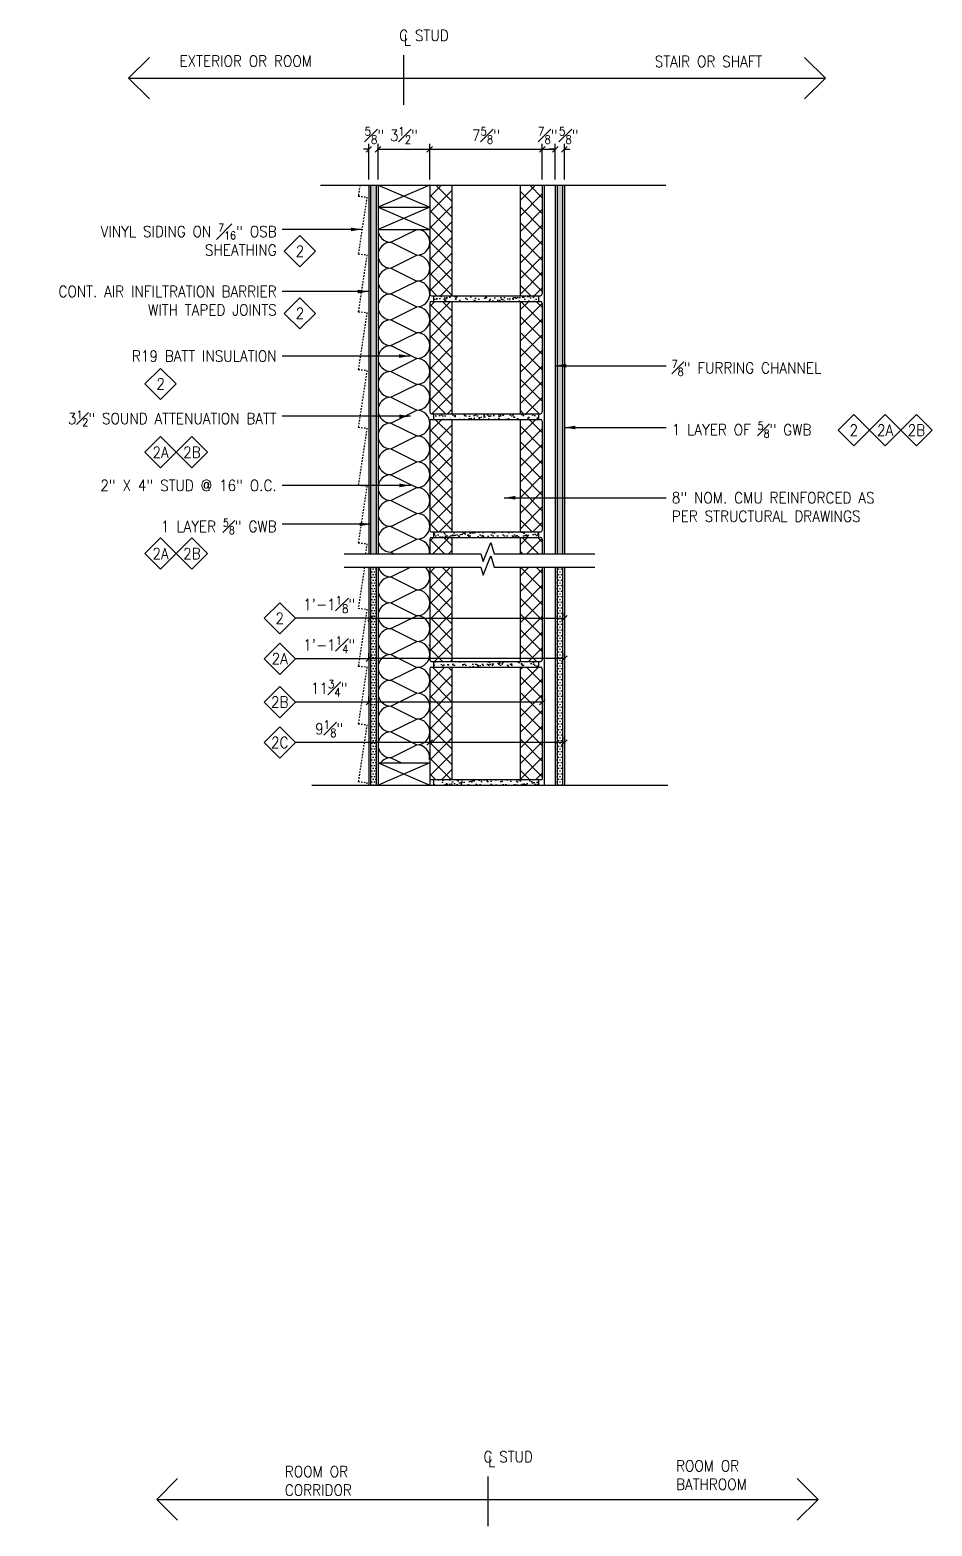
# Model space of a CAD drawing. Header units: inches. Extents: x 14 to 347, y 32 to 277.
# Drawn here: x 83.2 to 144.3, y 176.1 to 277.5 of the extents above; entities that cross this region are included whole.
import ezdxf
from ezdxf.enums import TextEntityAlignment as Align

# ---------------------------------------------------------------- set-up
doc = ezdxf.new("R2010")
doc.units = ezdxf.units.IN
doc.header["$LTSCALE"] = 0.5
doc.header["$MEASUREMENT"] = 0
doc.linetypes.add('HIDDEN2', pattern=[0.1875, 0.125, -0.0625])
for name, color, linetype in [('A-ANNO-DIMS', 7, 'Continuous'), ('A-ANNO-NOTE', 7, 'Continuous'), ('A-ANNO-SYMB', 7, 'Continuous'), ('A-DETL-MCUT', 2, 'Continuous'), ('A-DETL-PATT', 8, 'Continuous')]:
    doc.layers.add(name, color=color, linetype=linetype)
doc.styles.add('NOTE', font='romans.shx', dxfattribs={"width": 0.9})
doc.dimstyles.new('NOTE8', dxfattribs={"dimscale": 8, "dimtxt": 0.09375, "dimasz": 0.046875, "dimexe": 0.046875, "dimexo": 0.046875, "dimgap": 0.046875, "dimtad": 1, "dimdec": 4, "dimzin": 0, "dimdsep": 46, "dimlunit": 4, "dimtxsty": 'NOTE', "dimblk": 'OBLIQUE', "dimcen": 0.09, "dimadec": 0, "dimazin": 0, "dimtfac": 0.75, "dimtdec": 4, "dimtofl": 0, "dimtmove": 2, "dimatfit": 3, "dimldrblk": 'OBLIQUE', "dimfxl": 0, "dimfrac": 1, "dimtolj": 1, "dimtzin": 0, "dimarcsym": 0})
doc.dimstyles.new('TEXT8', dxfattribs={"dimscale": 8, "dimtxt": 0.09375, "dimasz": 0.09375, "dimexe": 0.046875, "dimexo": 0.046875, "dimgap": 0.046875, "dimtad": 0, "dimdec": 4, "dimzin": 0, "dimdsep": 46, "dimlunit": 4, "dimtxsty": 'NOTE', "dimcen": 0.09, "dimadec": 0, "dimazin": 0, "dimtfac": 0.75, "dimtdec": 4, "dimtofl": 0, "dimtmove": 2, "dimatfit": 3, "dimfxl": 0, "dimfrac": 1, "dimtolj": 1, "dimtzin": 0, "dimarcsym": 0})

# ---------------------------------------------------------------- blocks, each defined once
blk = doc.blocks.new('_Oblique')
at = {"color": 0, "lineweight": -2}
blk.add_line((-0.5, -0.5), (0.5, 0.5), dxfattribs=at)
blk = doc.blocks.new('*D10')
at = {"layer": 'A-ANNO-DIMS', "color": 0, "lineweight": -2}
for p, q in [((106.11, 231.87), (106.11, 232.29)), ((117.86, 232.06), (117.86, 232.29)), ((117.86, 231.91), (106.11, 231.91))]:
    blk.add_line(p, q, dxfattribs=at)
at = {"layer": 'Defpoints', "color": 0}
for p in [(106.11, 231.91), (106.11, 231.49), (117.86, 231.68)]:
    blk.add_point(p, dxfattribs=at)
at = {"layer": 'A-ANNO-DIMS', "color": 0, "lineweight": -2, "xscale": 0.375, "yscale": 0.375, "zscale": 0.375, "rotation": 180}
blk.add_blockref('_Oblique', (106.11, 231.91), dxfattribs=at)
at = {"layer": 'A-ANNO-DIMS', "color": 0, "lineweight": -2, "xscale": 0.375, "yscale": 0.375, "zscale": 0.375}
blk.add_blockref('_Oblique', (117.86, 231.91), dxfattribs=at)
at = {"layer": 'A-ANNO-DIMS', "color": 0, "insert": (103.43, 232.85), "char_height": 0.75, "attachment_point": 5, "style": 'NOTE'}
blk.add_mtext('\\A1;11{\\H0.750000x;\\S3#4;}"', dxfattribs=at)
blk = doc.blocks.new('*D11')
at = {"layer": 'A-ANNO-DIMS', "color": 0, "lineweight": -2}
for p, q in [((110.24, 229.13), (110.24, 229.55)), ((119.36, 229.18), (110.24, 229.18)), ((119.36, 229.32), (119.36, 229.55))]:
    blk.add_line(p, q, dxfattribs=at)
at = {"layer": 'Defpoints', "color": 0}
for p in [(110.24, 229.18), (110.24, 228.75), (119.36, 228.95)]:
    blk.add_point(p, dxfattribs=at)
at = {"layer": 'A-ANNO-DIMS', "color": 0, "lineweight": -2, "xscale": 0.375, "yscale": 0.375, "zscale": 0.375, "rotation": 180}
blk.add_blockref('_Oblique', (110.24, 229.18), dxfattribs=at)
at = {"layer": 'A-ANNO-DIMS', "color": 0, "lineweight": -2, "xscale": 0.375, "yscale": 0.375, "zscale": 0.375}
blk.add_blockref('_Oblique', (119.36, 229.18), dxfattribs=at)
at = {"layer": 'A-ANNO-DIMS', "color": 0, "insert": (103.43, 230.11), "char_height": 0.75, "attachment_point": 5, "style": 'NOTE'}
blk.add_mtext('\\A1;9{\\H0.750000x;\\S1#8;}"', dxfattribs=at)
blk = doc.blocks.new('*D8')
at = {"layer": 'A-ANNO-DIMS', "color": 0, "lineweight": -2}
for p, q in [((106.74, 267.33), (106.74, 269.76)), ((110.24, 267.33), (110.24, 269.76)), ((106.74, 269.38), (110.24, 269.38))]:
    blk.add_line(p, q, dxfattribs=at)
at = {"layer": 'Defpoints', "color": 0}
for p in [(110.24, 269.38), (106.74, 266.95), (110.24, 266.95)]:
    blk.add_point(p, dxfattribs=at)
at = {"layer": 'A-ANNO-DIMS', "color": 0, "lineweight": -2, "xscale": 0.375, "yscale": 0.375, "zscale": 0.375, "rotation": 180}
blk.add_blockref('_Oblique', (106.74, 269.38), dxfattribs=at)
at = {"layer": 'A-ANNO-DIMS', "color": 0, "lineweight": -2, "xscale": 0.375, "yscale": 0.375, "zscale": 0.375}
blk.add_blockref('_Oblique', (110.24, 269.38), dxfattribs=at)
at = {"layer": 'A-ANNO-DIMS', "color": 0, "insert": (108.49, 270.32), "char_height": 0.75, "attachment_point": 5, "style": 'NOTE'}
blk.add_mtext('\\A1;3{\\H0.750000x;\\S1#2;}"', dxfattribs=at)
blk = doc.blocks.new('*D7')
at = {"layer": 'A-ANNO-DIMS', "color": 0, "lineweight": -2}
for p, q in [((106.11, 267.33), (106.11, 269.76)), ((106.74, 267.33), (106.74, 269.76)), ((106.11, 269.38), (105.74, 269.38)), ((106.74, 269.38), (107.11, 269.38))]:
    blk.add_line(p, q, dxfattribs=at)
at = {"layer": 'Defpoints', "color": 0}
for p in [(106.74, 269.38), (106.11, 266.95), (106.74, 266.95)]:
    blk.add_point(p, dxfattribs=at)
at = {"layer": 'A-ANNO-DIMS', "color": 0, "lineweight": -2, "xscale": 0.375, "yscale": 0.375, "zscale": 0.375}
blk.add_blockref('_Oblique', (106.11, 269.38), dxfattribs=at)
at = {"layer": 'A-ANNO-DIMS', "color": 0, "lineweight": -2, "xscale": 0.375, "yscale": 0.375, "zscale": 0.375, "rotation": 180}
blk.add_blockref('_Oblique', (106.74, 269.38), dxfattribs=at)
at = {"layer": 'A-ANNO-DIMS', "color": 0, "insert": (106.49, 270.32), "char_height": 0.75, "attachment_point": 5, "style": 'NOTE'}
blk.add_mtext('\\A1;{\\H0.750000x;\\S5#8;}"', dxfattribs=at)
blk = doc.blocks.new('*D9')
at = {"layer": 'A-ANNO-DIMS', "color": 0, "lineweight": -2}
for p, q in [((110.24, 267.33), (110.24, 269.76)), ((117.86, 267.33), (117.86, 269.76)), ((110.24, 269.38), (117.86, 269.38))]:
    blk.add_line(p, q, dxfattribs=at)
at = {"layer": 'Defpoints', "color": 0}
for p in [(117.86, 269.38), (110.24, 266.95), (117.86, 266.95)]:
    blk.add_point(p, dxfattribs=at)
at = {"layer": 'A-ANNO-DIMS', "color": 0, "lineweight": -2, "xscale": 0.375, "yscale": 0.375, "zscale": 0.375, "rotation": 180}
blk.add_blockref('_Oblique', (110.24, 269.38), dxfattribs=at)
at = {"layer": 'A-ANNO-DIMS', "color": 0, "lineweight": -2, "xscale": 0.375, "yscale": 0.375, "zscale": 0.375}
blk.add_blockref('_Oblique', (117.86, 269.38), dxfattribs=at)
at = {"layer": 'A-ANNO-DIMS', "color": 0, "insert": (114.05, 270.32), "char_height": 0.75, "attachment_point": 5, "style": 'NOTE'}
blk.add_mtext('\\A1;7{\\H0.750000x;\\S5#8;}"', dxfattribs=at)
blk = doc.blocks.new('*D12')
at = {"layer": 'A-ANNO-DIMS', "color": 0, "lineweight": -2}
for p, q in [((106.24, 237.5), (106.24, 237.97)), ((119.36, 237.59), (106.24, 237.59)), ((119.36, 237.74), (119.36, 237.97))]:
    blk.add_line(p, q, dxfattribs=at)
at = {"layer": 'Defpoints', "color": 0}
for p in [(106.24, 237.59), (119.36, 237.36), (106.24, 237.12)]:
    blk.add_point(p, dxfattribs=at)
at = {"layer": 'A-ANNO-DIMS', "color": 0, "lineweight": -2, "xscale": 0.375, "yscale": 0.375, "zscale": 0.375, "rotation": 180}
blk.add_blockref('_Oblique', (106.24, 237.59), dxfattribs=at)
at = {"layer": 'A-ANNO-DIMS', "color": 0, "lineweight": -2, "xscale": 0.375, "yscale": 0.375, "zscale": 0.375}
blk.add_blockref('_Oblique', (119.36, 237.59), dxfattribs=at)
at = {"layer": 'A-ANNO-DIMS', "color": 0, "insert": (103.43, 238.53), "char_height": 0.75, "attachment_point": 5, "style": 'NOTE'}
blk.add_mtext('\\A1;1\'-1{\\H0.750000x;\\S1#8;}"', dxfattribs=at)
blk = doc.blocks.new('*D13')
at = {"layer": 'A-ANNO-DIMS', "color": 0, "lineweight": -2}
for p, q in [((106.11, 234.81), (106.11, 235.23)), ((119.36, 234.86), (106.11, 234.86)), ((119.36, 235), (119.36, 235.23))]:
    blk.add_line(p, q, dxfattribs=at)
at = {"layer": 'Defpoints', "color": 0}
for p in [(106.11, 234.86), (106.11, 234.43), (119.36, 234.63)]:
    blk.add_point(p, dxfattribs=at)
at = {"layer": 'A-ANNO-DIMS', "color": 0, "lineweight": -2, "xscale": 0.375, "yscale": 0.375, "zscale": 0.375, "rotation": 180}
blk.add_blockref('_Oblique', (106.11, 234.86), dxfattribs=at)
at = {"layer": 'A-ANNO-DIMS', "color": 0, "lineweight": -2, "xscale": 0.375, "yscale": 0.375, "zscale": 0.375}
blk.add_blockref('_Oblique', (119.36, 234.86), dxfattribs=at)
at = {"layer": 'A-ANNO-DIMS', "color": 0, "insert": (103.43, 235.79), "char_height": 0.75, "attachment_point": 5, "style": 'NOTE'}
blk.add_mtext('\\A1;1\'-1{\\H0.750000x;\\S1#4;}"', dxfattribs=at)
blk = doc.blocks.new('*D14')
at = {"layer": 'A-ANNO-DIMS', "color": 0, "lineweight": -2}
for p, q in [((117.86, 267.33), (117.86, 269.76)), ((118.74, 267.33), (118.74, 269.76)), ((117.86, 269.38), (118.74, 269.38))]:
    blk.add_line(p, q, dxfattribs=at)
at = {"layer": 'Defpoints', "color": 0}
for p in [(118.74, 269.38), (117.86, 266.95), (118.74, 266.95)]:
    blk.add_point(p, dxfattribs=at)
at = {"layer": 'A-ANNO-DIMS', "color": 0, "lineweight": -2, "xscale": 0.375, "yscale": 0.375, "zscale": 0.375, "rotation": 180}
blk.add_blockref('_Oblique', (117.86, 269.38), dxfattribs=at)
at = {"layer": 'A-ANNO-DIMS', "color": 0, "lineweight": -2, "xscale": 0.375, "yscale": 0.375, "zscale": 0.375}
blk.add_blockref('_Oblique', (118.74, 269.38), dxfattribs=at)
at = {"layer": 'A-ANNO-DIMS', "color": 0, "insert": (118.24, 270.32), "char_height": 0.75, "attachment_point": 5, "style": 'NOTE'}
blk.add_mtext('\\A1;{\\H0.750000x;\\S7#8;}"', dxfattribs=at)
blk = doc.blocks.new('*D15')
at = {"layer": 'A-ANNO-DIMS', "color": 0, "lineweight": -2}
for p, q in [((118.74, 267.33), (118.74, 269.76)), ((119.36, 267.33), (119.36, 269.76)), ((118.74, 269.38), (118.36, 269.38)), ((119.36, 269.38), (119.74, 269.38))]:
    blk.add_line(p, q, dxfattribs=at)
at = {"layer": 'Defpoints', "color": 0}
for p in [(119.36, 269.38), (118.74, 266.95), (119.36, 266.95)]:
    blk.add_point(p, dxfattribs=at)
at = {"layer": 'A-ANNO-DIMS', "color": 0, "lineweight": -2, "xscale": 0.375, "yscale": 0.375, "zscale": 0.375}
blk.add_blockref('_Oblique', (118.74, 269.38), dxfattribs=at)
at = {"layer": 'A-ANNO-DIMS', "color": 0, "lineweight": -2, "xscale": 0.375, "yscale": 0.375, "zscale": 0.375, "rotation": 180}
blk.add_blockref('_Oblique', (119.36, 269.38), dxfattribs=at)
at = {"layer": 'A-ANNO-DIMS', "color": 0, "insert": (119.66, 270.32), "char_height": 0.75, "attachment_point": 5, "style": 'NOTE'}
blk.add_mtext('\\A1;{\\H0.750000x;\\S5#8;}"', dxfattribs=at)
blk = doc.blocks.new('IDENYQ1')
blk.add_lwpolyline([(0, -1.06), (1.06, 0), (0, 1.06), (-1.06, 0)], close=True)
at = {"style": 'NOTE', "width": 0.9}
blk.add_attdef('#', text='', height=0.75, dxfattribs=at).set_placement((0, 0), align=Align.MIDDLE)
blk = doc.blocks.new('TT')
for q in [(-1.41, 1.41), (-1.41, -1.41)]:
    blk.add_line((0, 0), q)

msp = doc.modelspace()

# ---------------------------------------------------------------- hatches: boundary and pattern name
at = {"layer": 'A-DETL-PATT'}
h = msp.add_hatch(dxfattribs=at)
h.set_pattern_fill('DOTS', color=256, scale=3, style=0)
h.paths.add_polyline_path([(106.61111, 266.95099), (106.23611, 266.95099), (106.23611, 241.96592), (106.61111, 241.96592)])
h = msp.add_hatch(dxfattribs=at)
h.set_pattern_fill('NET', color=256, scale=6, angle=45, style=0)
h.paths.add_polyline_path([(111.73611, 234.2899), (110.36111, 234.2899, 0.414213562), (110.23611, 234.1649), (110.23611, 226.6649), (111.73611, 226.6649)])
h.paths.add_polyline_path([(111.73611, 241.05675), (110.23611, 241.05675), (110.23611, 234.7899, 0.414213562), (110.36111, 234.6649), (111.73611, 234.6649)])
h.paths.add_polyline_path([(111.73611, 251.07599), (110.36111, 251.07599, 0.414213562), (110.23611, 250.95099), (110.23611, 243.57599, 0.414213562), (110.36111, 243.45099), (111.73611, 243.45099)])
h.paths.add_polyline_path([(111.73611, 259.07599), (110.36111, 259.07599, 0.414213562), (110.23611, 258.95099), (110.23611, 251.57599, 0.414213562), (110.36111, 251.45099), (111.73611, 251.45099)])
h.paths.add_polyline_path([(111.73611, 266.95099), (110.23611, 266.95099), (110.23611, 259.57599, 0.414213562), (110.36111, 259.45099), (111.73611, 259.45099)])
h.paths.add_polyline_path([(111.73611, 243.07599), (110.36111, 243.07599, 0.414213562), (110.23611, 242.95099), (110.23611, 241.96592), (111.73611, 241.96592)])
h = msp.add_hatch(dxfattribs=at)
h.set_pattern_fill('NET', color=256, scale=6, angle=45, style=0)
h.paths.add_polyline_path([(117.86111, 266.95099), (116.36111, 266.95099), (116.36111, 259.45099), (117.73611, 259.45099, 0.414213562), (117.86111, 259.57599)])
h.paths.add_polyline_path([(117.86111, 258.95099, 0.414213562), (117.73611, 259.07599), (116.36111, 259.07599), (116.36111, 251.45099), (117.73611, 251.45099, 0.414213562), (117.86111, 251.57599)])
h.paths.add_polyline_path([(117.86111, 250.95099, 0.414213562), (117.73611, 251.07599), (116.36111, 251.07599), (116.36111, 243.45099), (117.73611, 243.45099, 0.414213562), (117.86111, 243.57599)])
h.paths.add_polyline_path([(117.86111, 242.95099, 0.414213562), (117.73611, 243.07599), (116.36111, 243.07599), (116.36111, 241.96592), (117.86111, 241.96592)])
h.paths.add_polyline_path([(117.86111, 241.05675), (116.36111, 241.05675), (116.36111, 234.6649), (117.73611, 234.6649, 0.414213562), (117.86111, 234.7899)])
h.paths.add_polyline_path([(117.86111, 234.1649, 0.414213562), (117.73611, 234.2899), (116.36111, 234.2899), (116.36111, 226.6649), (117.86111, 226.6649)])
h = msp.add_hatch(dxfattribs=at)
h.set_pattern_fill('DOTS', color=256, scale=3, style=0)
h.paths.add_polyline_path([(119.23611, 266.95099), (118.86111, 266.95099), (118.86111, 241.96592), (119.23611, 241.96592)])
h = msp.add_hatch(dxfattribs=at)
h.set_pattern_fill('AR-SAND', color=256, scale=0.25, style=0)
h.paths.add_polyline_path([(110.48611, 243.45099), (110.48611, 243.07599), (117.61111, 243.07599), (117.61111, 243.45099)])
h.paths.add_polyline_path([(110.48611, 251.45099), (110.48611, 251.07599), (117.61111, 251.07599), (117.61111, 251.45099)])
h.paths.add_polyline_path([(110.48611, 259.45099), (110.48611, 259.07599), (117.61111, 259.07599), (117.61111, 259.45099)])
h = msp.add_hatch(dxfattribs=at)
h.set_pattern_fill('DOTS', color=256, scale=3, style=0)
h.paths.add_polyline_path([(106.61111, 241.05675), (106.23611, 241.05675), (106.23611, 229.17632), (106.61111, 229.17632)])
h.paths.add_polyline_path([(106.61111, 229.17632), (106.23611, 229.17632), (106.23611, 226.2899), (106.61111, 226.2899)])
h = msp.add_hatch(dxfattribs=at)
h.set_pattern_fill('AR-SAND', color=256, scale=2, style=0)
h.set_pattern_definition([(37.5, (68.6793, 0.0297), (-0.125987, 3.853648), [0, -3.04, 0, -3.4, 0, -3.25]), (7.5, (68.6793, 0.0297), (3.53955, 5.64429), [0, -1.64, 0, -2.74, 0, -1.05]), (327.5, (66.2193, 0.0297), (6.228284, 0.01132), [0, -1, 0, -3.6, 0, -4.7]), (317.5, (66.2193, 0.03), (6.01225, 1.75535), [0, -0.5, 0, -2.36, 0, -2.7])])
h.paths.add_polyline_path([(110.23611, 241.05675), (109.61111, 241.05675), (109.61111, 226.2899), (110.23611, 226.2899)])
h.paths.add_polyline_path([(110.48611, 226.6649), (110.48611, 226.2899), (117.61111, 226.2899), (117.61111, 226.6649)])
h.paths.add_polyline_path([(117.61111, 234.2899), (117.61111, 234.6649), (110.48611, 234.6649), (110.48611, 234.2899)])
h = msp.add_hatch(dxfattribs=at)
h.set_pattern_fill('DOTS', color=256, scale=3, style=0)
h.paths.add_polyline_path([(119.23611, 241.05675), (118.86111, 241.05675), (118.86111, 226.2899), (119.23611, 226.2899)])
h = msp.add_hatch(dxfattribs=at)
h.set_pattern_fill('AR-SAND', color=256, scale=0.25, style=0)
h.paths.add_polyline_path([(117.61111, 234.2899), (117.61111, 234.6649), (110.48611, 234.6649), (110.48611, 234.2899)])
h.paths.add_polyline_path([(110.48611, 226.6649), (110.48611, 226.2899), (117.61111, 226.2899), (117.61111, 226.6649)])

# ---------------------------------------------------------------- linework, layer by layer
at = {"layer": 'A-ANNO-DIMS'}
for p, q in [((106.23611, 237.59258), (101.13845, 237.59258)), ((106.23611, 234.85528), (101.13845, 234.85528)), ((106.23611, 231.91363), (101.13845, 231.91363)), ((110.23611, 229.17632), (101.13845, 229.17632))]:
    msp.add_line(p, q, dxfattribs=at)
at = {"layer": 'A-ANNO-NOTE'}
for p, q in [((108.48611, 272.39696), (108.48611, 275.75591)), ((89.83869, 274.20099), (137.04531, 274.20099)), ((114.18933, 176.07122), (114.18933, 179.43017)), ((91.75117, 177.87525), (136.54511, 177.87525))]:
    msp.add_line(p, q, dxfattribs=at)
at = {"layer": 'A-ANNO-SYMB'}
for p, q in [((104.44648, 241.96592), (113.70897, 241.96592)), ((114.60111, 241.96592), (121.41228, 241.96592)), ((104.44648, 241.05675), (113.70897, 241.05675)), ((114.60111, 241.05675), (121.41228, 241.05675)), ((106.23611, 237.59258), (101.13845, 237.59258)), ((106.23611, 234.85528), (101.13845, 234.85528)), ((106.23611, 231.91363), (101.13845, 231.91363)), ((110.23611, 229.17632), (101.13845, 229.17632))]:
    msp.add_line(p, q, dxfattribs=at)
for points in [[(113.70897, 241.96592), (113.85462, 241.43648), (114.38263, 242.72751), (114.60111, 241.96592)], [(113.70897, 241.05675), (113.85462, 240.52731), (114.38263, 241.81834), (114.60111, 241.05675)]]:
    msp.add_lwpolyline(points, dxfattribs=at)
at = {"layer": 'A-DETL-MCUT'}
for p, q in [((102.84335, 266.95099), (126.22135, 266.95099)), ((106.11111, 266.95099), (106.11111, 241.96592)), ((106.23611, 266.95099), (106.23611, 241.96592)), ((106.61111, 266.95099), (106.61111, 241.96592)), ((106.73611, 266.95099), (106.73611, 241.96592)), ((110.23611, 266.95099), (106.73611, 265.45099)), ((106.73611, 266.95099), (110.23611, 265.45099)), ((110.23611, 266.95099), (110.23611, 259.57599)), ((111.73611, 266.95099), (111.73611, 259.45099)), ((116.36111, 266.95099), (116.36111, 259.45099)), ((117.86111, 266.95099), (117.86111, 259.57599)), ((117.98611, 266.95099), (117.98611, 241.96592)), ((118.73611, 266.95099), (118.73611, 241.96592)), ((118.86111, 266.95099), (118.86111, 241.96592)), ((119.23611, 266.95099), (119.23611, 241.96592)), ((119.36111, 266.95099), (119.36111, 241.96592)), ((106.73611, 265.45099), (110.23611, 263.95099)), ((110.23611, 265.45099), (106.73611, 263.95099)), ((106.73611, 265.45099), (110.23611, 265.45099)), ((106.73611, 263.95099), (110.23611, 263.95099)), ((110.23611, 258.95099), (110.23611, 251.57599)), ((110.36111, 259.45099), (117.73611, 259.45099)), ((110.36111, 259.07599), (117.73611, 259.07599)), ((110.48611, 259.45099), (110.48611, 259.07599)), ((111.73611, 259.07599), (111.73611, 251.45099)), ((116.36111, 259.07599), (116.36111, 251.45099)), ((117.61111, 259.45099), (117.61111, 259.07599)), ((117.86111, 258.95099), (117.86111, 251.57599)), ((110.23611, 250.95099), (110.23611, 243.57599)), ((110.36111, 251.45099), (117.73611, 251.45099)), ((110.36111, 251.07599), (117.73611, 251.07599)), ((110.48611, 251.45099), (110.48611, 251.07599)), ((111.73611, 251.07599), (111.73611, 243.45099)), ((116.36111, 251.07599), (116.36111, 243.45099)), ((117.61111, 251.45099), (117.61111, 251.07599)), ((117.86111, 250.95099), (117.86111, 243.57599)), ((110.36111, 243.45099), (117.73611, 243.45099)), ((110.48611, 243.45099), (110.48611, 243.07599)), ((117.61111, 243.45099), (117.61111, 243.07599)), ((110.23611, 242.95099), (110.23611, 241.96592)), ((110.36111, 243.07599), (117.73611, 243.07599)), ((111.73611, 243.07599), (111.73611, 241.96592)), ((116.36111, 243.07599), (116.36111, 241.96592)), ((117.86111, 242.95099), (117.86111, 241.96592)), ((106.11111, 241.05675), (106.11111, 226.2899)), ((106.23611, 241.05675), (106.23611, 226.2899)), ((106.61111, 241.05675), (106.61111, 226.2899)), ((106.73611, 241.05675), (106.73611, 226.2899)), ((110.23611, 241.05675), (110.23611, 234.7899)), ((111.73611, 241.05675), (111.73611, 234.6649)), ((116.36111, 241.05675), (116.36111, 234.6649)), ((117.86111, 241.05675), (117.86111, 234.7899)), ((117.98611, 241.05675), (117.98611, 226.2899)), ((118.73611, 241.05675), (118.73611, 226.2899)), ((118.86111, 241.05675), (118.86111, 226.2899)), ((119.23611, 241.05675), (119.23611, 226.2899)), ((119.36111, 241.05675), (119.36111, 226.2899)), ((110.36111, 234.6649), (117.73611, 234.6649)), ((110.36111, 234.2899), (117.73611, 234.2899)), ((110.48611, 234.6649), (110.48611, 234.2899)), ((111.73611, 234.2899), (111.73611, 226.6649)), ((116.36111, 234.2899), (116.36111, 226.6649)), ((117.61111, 234.6649), (117.61111, 234.2899)), ((110.23611, 234.1649), (110.23611, 226.2899)), ((117.86111, 234.1649), (117.86111, 226.6649)), ((110.23611, 227.7899), (106.73611, 226.2899)), ((106.73611, 227.7899), (110.23611, 226.2899)), ((106.73611, 227.7899), (110.23611, 227.7899)), ((102.24716, 226.2899), (126.36253, 226.2899)), ((110.23611, 226.6649), (117.86111, 226.6649)), ((110.48611, 226.6649), (110.48611, 226.2899)), ((117.61111, 226.6649), (117.61111, 226.2899))]:
    msp.add_line(p, q, dxfattribs=at)
at = {"layer": 'A-DETL-MCUT', "linetype": 'HIDDEN2'}
for p, q in [((105.50857, 266.95099), (105.39403, 266.20496)), ((105.39403, 266.20496), (105.98611, 266.14563)), ((105.98611, 266.14563), (105.39403, 262.2891)), ((105.39403, 262.2891), (105.98611, 262.22977)), ((105.98611, 262.22977), (105.39403, 258.37324)), ((105.39403, 258.37324), (105.98611, 258.31391)), ((105.98611, 258.31391), (105.39403, 254.45738)), ((105.39403, 254.45738), (105.98611, 254.39805)), ((105.98611, 254.39805), (105.39403, 250.54152)), ((105.39403, 250.54152), (105.98611, 250.48219)), ((105.98611, 250.48219), (105.39403, 246.62566)), ((105.39403, 246.62566), (105.98611, 246.56633)), ((105.98611, 246.56633), (105.39403, 242.7098)), ((105.39403, 242.7098), (105.98611, 242.65047)), ((105.98611, 242.65047), (105.88101, 241.96592)), ((105.82144, 241.05675), (105.39403, 238.27282)), ((105.39403, 238.27282), (105.98611, 238.21349)), ((105.98611, 238.21349), (105.39403, 234.35697)), ((105.39403, 234.35697), (105.98611, 234.29763)), ((105.98611, 234.29763), (105.39403, 230.44111)), ((105.39403, 230.44111), (105.98611, 230.38177)), ((105.98611, 230.38177), (105.39403, 226.52525)), ((105.39403, 226.52525), (105.98611, 226.46591)), ((105.98611, 226.46591), (105.95909, 226.2899))]:
    msp.add_line(p, q, dxfattribs=at)
at = {"layer": 'A-DETL-MCUT'}
for centre, start, end in [((110.36111, 259.57599), 180, 270), ((110.36111, 258.95099), 90, 180), ((117.73611, 259.57599), 270, 0), ((117.73611, 258.95099), 0, 90), ((110.36111, 251.57599), 180, 270), ((117.73611, 251.57599), 270, 0), ((110.36111, 250.95099), 90, 180), ((117.73611, 250.95099), 0, 90), ((110.36111, 243.57599), 180, 270), ((117.73611, 243.57599), 270, 0), ((110.36111, 242.95099), 90, 180), ((117.73611, 242.95099), 0, 90), ((110.36111, 234.7899), 180, 270), ((110.36111, 234.1649), 90, 180), ((117.73611, 234.7899), 270, 0), ((117.73611, 234.1649), 0, 90)]:
    msp.add_arc(centre, 0.125, start, end, dxfattribs=at)
at = {"layer": 'A-DETL-PATT'}
for p, q in [((107.61111, 263.07599), (109.36111, 263.95099)), ((107.61111, 263.07599), (109.36111, 262.20099)), ((107.61111, 261.32599), (109.36111, 262.20099)), ((107.61111, 261.32599), (109.36111, 260.45099)), ((107.61111, 259.57599), (109.36111, 260.45099)), ((107.61111, 259.57599), (109.36111, 258.70099)), ((107.61111, 257.82599), (109.36111, 258.70099)), ((107.61111, 257.82599), (109.36111, 256.95099)), ((107.61111, 256.07599), (109.36111, 256.95099)), ((107.61111, 256.07599), (109.36111, 255.20099)), ((107.61111, 254.32599), (109.36111, 255.20099)), ((107.61111, 254.32599), (109.36111, 253.45099)), ((107.61111, 252.57599), (109.36111, 253.45099)), ((107.61111, 252.57599), (109.36111, 251.70099)), ((107.61111, 250.82599), (109.36111, 251.70099)), ((107.61111, 250.82599), (109.36111, 249.95099)), ((107.61111, 249.07599), (109.36111, 249.95099)), ((107.61111, 249.07599), (109.36111, 248.20099)), ((107.61111, 247.32599), (109.36111, 248.20099)), ((107.61111, 247.32599), (109.36111, 246.45099)), ((107.61111, 245.57599), (109.36111, 246.45099)), ((107.61111, 245.57599), (109.36111, 244.70099)), ((107.61111, 243.82599), (109.36111, 244.70099)), ((107.61111, 243.82599), (109.36111, 242.95099)), ((107.61111, 242.07599), (109.36111, 242.95099)), ((107.61111, 242.07599), (107.83124, 241.96592)), ((107.61111, 240.39351), (108.93758, 241.05675)), ((107.61111, 240.39351), (109.36111, 239.51851)), ((107.61111, 238.64351), (109.36111, 239.51851)), ((107.61111, 238.64351), (109.36111, 237.76851)), ((107.61111, 236.89351), (109.36111, 237.76851)), ((107.61111, 236.89351), (109.36111, 236.01851)), ((107.61111, 235.14351), (109.36111, 236.01851)), ((107.61111, 235.14351), (109.36111, 234.26851)), ((107.61111, 233.39351), (109.36111, 234.26851)), ((107.61111, 233.39351), (109.36111, 232.51851)), ((107.61111, 231.64351), (109.36111, 232.51851)), ((107.61111, 231.64351), (109.36111, 230.76851)), ((107.61111, 229.89351), (109.36111, 230.76851)), ((107.61111, 229.89351), (109.36111, 229.01851)), ((107.61111, 228.14351), (109.36111, 229.01851)), ((107.61111, 228.14351), (108.31834, 227.7899))]:
    msp.add_line(p, q, dxfattribs=at)
for centre, start, end in [((107.61111, 263.95099), 180, 270), ((109.36111, 263.07599), 270, 90), ((107.61111, 262.20099), 90, 270), ((109.36111, 261.32599), 270, 90), ((107.61111, 260.45099), 90, 270), ((109.36111, 259.57599), 270, 90), ((107.61111, 258.70099), 90, 270), ((109.36111, 257.82599), 270, 90), ((107.61111, 256.95099), 90, 270), ((109.36111, 256.07599), 270, 90), ((107.61111, 255.20099), 90, 270), ((109.36111, 254.32599), 270, 90), ((107.61111, 253.45099), 90, 270), ((107.61111, 251.70099), 90, 270), ((109.36111, 252.57599), 270, 90), ((109.36111, 250.82599), 270, 90), ((107.61111, 249.95099), 90, 270), ((109.36111, 249.07599), 270, 90), ((107.61111, 248.20099), 90, 270), ((109.36111, 247.32599), 270, 90), ((107.61111, 246.45099), 90, 270), ((109.36111, 245.57599), 270, 90), ((107.61111, 244.70099), 90, 270), ((109.36111, 243.82599), 270, 90), ((107.61111, 242.95099), 90, 270), ((109.36111, 242.07599), 352.7736045, 90), ((107.61111, 239.51851), 90, 270), ((107.61111, 241.26851), 194.0055642, 270), ((109.36111, 240.39351), 270, 49.2867819), ((109.36111, 238.64351), 270, 90), ((107.61111, 237.76851), 90, 270), ((109.36111, 236.89351), 270, 90), ((107.61111, 236.01851), 90, 270), ((109.36111, 235.14351), 270, 90), ((107.61111, 234.26851), 90, 270), ((109.36111, 233.39351), 270, 90), ((107.61111, 232.51851), 90, 270), ((109.36111, 231.64351), 270, 90), ((107.61111, 230.76851), 90, 270), ((109.36111, 229.89351), 270, 90), ((107.61111, 229.01851), 90, 270), ((109.36111, 228.14351), 352.7736045, 90), ((107.61111, 227.26851), 90, 143.4254336)]:
    msp.add_arc(centre, 0.875, start, end, dxfattribs=at)

# ---------------------------------------------------------------- block references
at = {"layer": 'A-ANNO-NOTE', "xscale": -1}
for p in [(89.83869, 274.20099), (91.75117, 177.87525)]:
    msp.add_blockref('TT', p, dxfattribs=at)
at = {"layer": 'A-ANNO-NOTE'}
for p in [(137.04531, 274.20099), (136.54511, 177.87525)]:
    msp.add_blockref('TT', p, dxfattribs=at)
for p, values in [((101.44263, 262.47198), {'#': '2'}), ((101.44263, 258.26167), {'#': '2'}), ((92.00409, 253.47422), {'#': '2'}), ((138.96444, 250.34407), {'#': '2'}), ((141.08576, 250.34407), {'#': '2A'}), ((143.20708, 250.34407), {'#': '2B'}), ((92.00409, 248.84809), {'#': '2A'}), ((94.12541, 248.84809), {'#': '2B'}), ((92.00409, 241.98191), {'#': '2A'}), ((94.12541, 241.98191), {'#': '2B'})]:
    msp.add_blockref('IDENYQ1', p, dxfattribs=at).add_auto_attribs(values)
at = {"layer": 'A-ANNO-SYMB'}
for p, values in [((100.07779, 237.59258), {'#': '2'}), ((100.07779, 234.85528), {'#': '2A'}), ((100.07779, 231.91363), {'#': '2B'}), ((100.07779, 229.17632), {'#': '2C'})]:
    msp.add_blockref('IDENYQ1', p, dxfattribs=at).add_auto_attribs(values)

# ---------------------------------------------------------------- texts
at = {"layer": 'A-ANNO-NOTE', "char_height": 0.75, "style": 'NOTE'}
for s, insert, width, attachment_point in [('C STUD', (108.17118, 277.47059), 5.2763516, 1), ('L', (108.47995, 277.16222), 2.5, 1), ('EXTERIOR OR ROOM', (93.29221, 275.73347), 11.6750027, 1), ('STAIR OR SHAFT', (125.48034, 275.70446), 9.4388006, 1), ('\\A1;VINYL SIDING ON {\\H0.7x;\\S7#16;}" OSB\\PSHEATHING', (99.8688, 264.32599), 15.5744503, 3), ('CONT. AIR INFILTRATION BARRIER\\PWITH TAPED JOINTS', (99.8688, 260.11568), 17.7549717, 3), ('\\A1;R19 BATT INSULATION', (99.8688, 255.74253), 14, 3), ('\\A1;{\\H0.7x;\\S7#8;}" FURRING CHANNEL', (126.63426, 255.08465), 17, 1), ('\\A1;3{\\H0.7x;\\S1#2;}" SOUND ATTENUATION BATT', (99.8688, 251.65729), 17.4050409, 3), ('\\A1;1 LAYER OF {\\H0.7x;\\S5#8;}" GWB', (126.63426, 250.89826), 17, 1), ('\\A1;2" X 4" STUD @ 16" O.C.', (99.8688, 246.97489), 14, 3), ('\\A1;8" NOM. CMU REINFORCED AS\\PPER STRUCTURAL DRAWINGS', (126.63426, 246.13784), 17.0104968, 1), ('\\A1;1 LAYER {\\H0.7x;\\S5#8;}" GWB', (99.8688, 244.34133), 14, 3), ('C STUD', (113.87439, 181.14485), 5.2763516, 1), ('L', (114.18316, 180.83648), 2.5, 1), ('ROOM OR\\PBATHROOM', (126.92173, 180.52656), 6.345085, 1), ('ROOM OR\\PCORRIDOR', (100.42325, 180.13581), 6.6517011, 1)]:
    msp.add_mtext(s, dxfattribs=dict(at, insert=insert, width=width, attachment_point=attachment_point))

# ---------------------------------------------------------------- dimensions: what is measured, and where the dimension line sits
at = {"layer": 'A-ANNO-DIMS'}
for base, p1, p2, picture, middle in [((106.73611, 269.38475), (106.11111, 266.95099), (106.73611, 266.95099), '*D7', (106.48611, 270.32225)), ((118.73611, 269.38475), (117.86111, 266.95099), (118.73611, 266.95099), '*D14', (118.23611, 270.32225)), ((119.36111, 269.38475), (118.73611, 266.95099), (119.36111, 266.95099), '*D15', (119.66125, 270.32225)), ((106.23611, 237.59258), (119.36111, 237.36238), (106.23611, 237.12289), '*D12', (103.43066, 238.53008)), ((106.11111, 234.85528), (119.36111, 234.62507), (106.11111, 234.43324), '*D13', (103.43066, 235.79278)), ((106.11111, 231.91363), (117.86111, 231.68342), (106.11111, 231.49159), '*D10', (103.43066, 232.85113)), ((110.23611, 229.17632), (119.36111, 228.94612), (110.23611, 228.75428), '*D11', (103.43066, 230.11382))]:
    dim = msp.add_linear_dim(base=base, p1=p1, p2=p2, dimstyle='NOTE8', dxfattribs=at)
    dim.commit()
    dim.dimension.update_dxf_attribs({"geometry": picture, "text_midpoint": middle, "dimtype": 160})
for base, p1, p2, picture, middle in [((110.23611, 269.38475), (106.73611, 266.95099), (110.23611, 266.95099), '*D8', (108.48611, 270.32225)), ((117.86111, 269.38475), (110.23611, 266.95099), (117.86111, 266.95099), '*D9', (114.04861, 270.32225))]:
    dim = msp.add_linear_dim(base=base, p1=p1, p2=p2, dimstyle='NOTE8', dxfattribs=at)
    dim.commit()
    dim.dimension.update_dxf_attribs({"geometry": picture, "text_midpoint": middle})

# ---------------------------------------------------------------- leaders
at = {"layer": 'A-ANNO-NOTE', "annotation_type": 0, "has_hookline": 1}
for points, hookline_direction, text_width in [([(105.64917, 263.95099), (100.2438, 263.95099)], 1, 13.59786), ([(106.11111, 259.74068), (100.2438, 259.74068)], 1, 16.71429), ([(108.90304, 255.36753), (100.2438, 255.36753)], 1, 10.96071), ([(118.73611, 254.70965), (126.25926, 254.70965)], 0, 11.4475), ([(108.93831, 251.28229), (100.2438, 251.28229)], 1, 15.77714), ([(119.36111, 250.52326), (126.25926, 250.52326)], 0, 10.7725), ([(108.93831, 246.59989), (100.2438, 246.59989)], 1, 13.82143), ([(115.2838, 245.76284), (126.25926, 245.76284)], 0, 15.65357), ([(106.23611, 243.96633), (100.2438, 243.96633)], 1, 8.81179)]:
    msp.add_leader(points, dimstyle='TEXT8', override={"dimgap": 0.046875, "dimtad": 0}, dxfattribs=dict(at, hookline_direction=hookline_direction, text_width=text_width))

doc.saveas('drawing.dxf')
